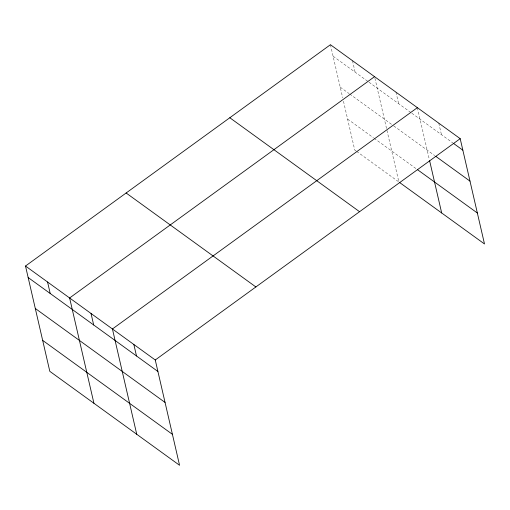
<?xml version="1.0" encoding="UTF-8"?>
<svg xmlns="http://www.w3.org/2000/svg" width="510" height="510" viewBox="0 0 510 510"><rect width="100%" height="100%" fill="white"/><g stroke="black" fill="none" stroke-linecap="round" stroke-linejoin="round"><path stroke-width="0.38" stroke-dasharray="2.55 1.91" d="M333.087 56.215L368.379 81.766M369.01 82.225L411.207 112.78M411.838 113.233L452.765 142.87M340.234 87.165L349.057 93.559M349.688 94.012L393.165 125.498M393.796 125.951L434.73 155.588M347.597 119.059L373.441 137.77M374.066 138.229L416.275 168.791M356.005 150.928L354.743 150.016L343.389 100.833M356.637 151.387L398.865 181.962L374.55 76.659M438.778 123.165L441.437 134.666M417.371 107.661L429.273 159.228M395.958 92.163L398.616 103.657M352.493 60.69L355.145 72.184M330.435 44.714L342.688 97.799"/><path stroke-width="0.76" d="M25.5 266.029L155.257 359.983L179.565 465.286L49.808 371.331L25.5 266.029L330.435 44.714L460.192 138.669L484.5 243.971L399.489 182.421M374.55 76.659L69.615 297.974L93.929 403.276M417.371 107.661L112.436 328.975L136.744 434.278M155.257 359.983L460.192 138.669M453.396 143.329L462.844 150.163M435.986 156.5L469.99 181.12M417.531 169.702L477.354 213.014M229.806 117.746L359.563 211.701M126.129 192.997L255.886 286.952M28.152 277.523L157.909 371.478M35.298 308.48L165.055 402.435M42.661 340.374L172.418 434.329M429.624 160.746L441.679 212.963M133.843 344.479L136.501 355.98M91.029 313.478L93.681 324.972M47.557 281.998L50.209 293.499"/></g></svg>
